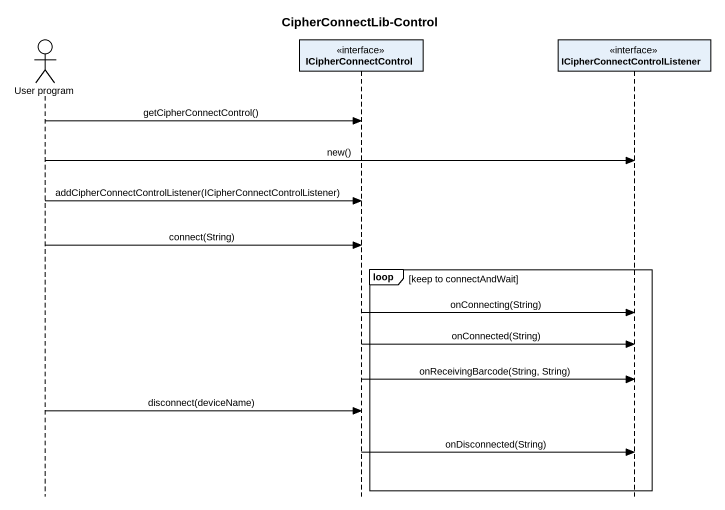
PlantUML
@startuml
title CipherConnectLib-Control
hide footbox
actor "User program" as User_program
participant ICipherConnectControl <<interface>>
participant "ICipherConnectControlListener" as ICipherConnectControlListene <<interface>>

User_program -> ICipherConnectControl : getCipherConnectControl()
User_program -> ICipherConnectControlListene : new()
User_program -> ICipherConnectControl : addCipherConnectControlListener(ICipherConnectControlListener)
User_program -> ICipherConnectControl : connect(String)
loop keep to connectAndWait
  ICipherConnectControl -> ICipherConnectControlListene : onConnecting(String)
  ICipherConnectControl -> ICipherConnectControlListene : onConnected(String)
  ICipherConnectControl -> ICipherConnectControlListene : onReceivingBarcode(String, String)
  User_program -> ICipherConnectControl : disconnect(deviceName)
  ICipherConnectControl -> ICipherConnectControlListene : onDisconnected(String)
end
@enduml
